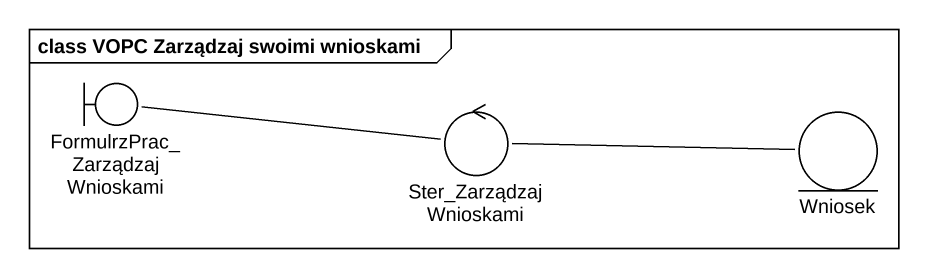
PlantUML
@startuml
mainframe class VOPC Zarządzaj swoimi wnioskami
boundary "FormulrzPrac_ZarządzajWnioskami" as FormulrzPrac
control Ster_ZarządzajWnioskami
entity Wniosek
FormulrzPrac -right- Ster_ZarządzajWnioskami
Ster_ZarządzajWnioskami -right- Wniosek
@enduml
